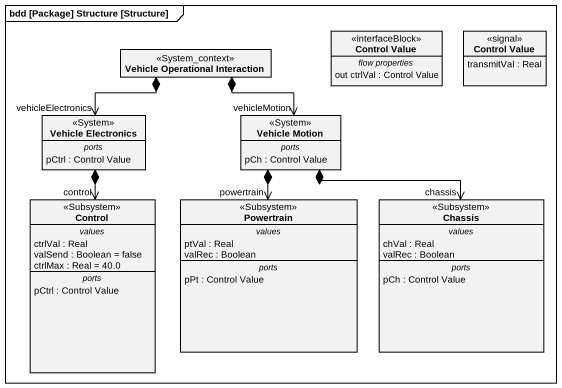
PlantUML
@startuml
mainframe bdd [Package] Structure [Structure]
hide circle
hide empty members
class "Vehicle Operational Interaction" as Vehicle_Operational <<System_context>>
class "Control Value" as Control_Value <<interfaceBlock>> {
  -- flow properties --
  out ctrlVal : Control Value
}
class "Control Value" as Control_Value_2 <<signal>> {
  transmitVal : Real
}
class "Vehicle Electronics" as Vehicle_Electronics <<System>> {
  -- ports --
  pCtrl : Control Value
}
class "Vehicle Motion" as Vehicle_Motion <<System>> {
  -- ports --
  pCh : Control Value
}
class "Control" as Control_ <<Subsystem>> {
  -- values --
  ctrlVal : Real
  valSend : Boolean = false
  ctrlMax : Real = 40.0
  -- ports --
  pCtrl : Control Value
}
class Powertrain <<Subsystem>> {
  -- values --
  ptVal : Real
  valRec : Boolean
  -- ports --
  pPt : Control Value
}
class Chassis <<Subsystem>> {
  -- values --
  chVal : Real
  valRec : Boolean
  -- ports --
  pCh : Control Value
}
Vehicle_Operational *--> "vehicleElectronics" Vehicle_Electronics
Vehicle_Operational *--> "vehicleMotion" Vehicle_Motion
Vehicle_Electronics *--> "control" Control_
Vehicle_Motion *--> "powertrain" Powertrain
Vehicle_Motion *--> "chassis" Chassis
@enduml
